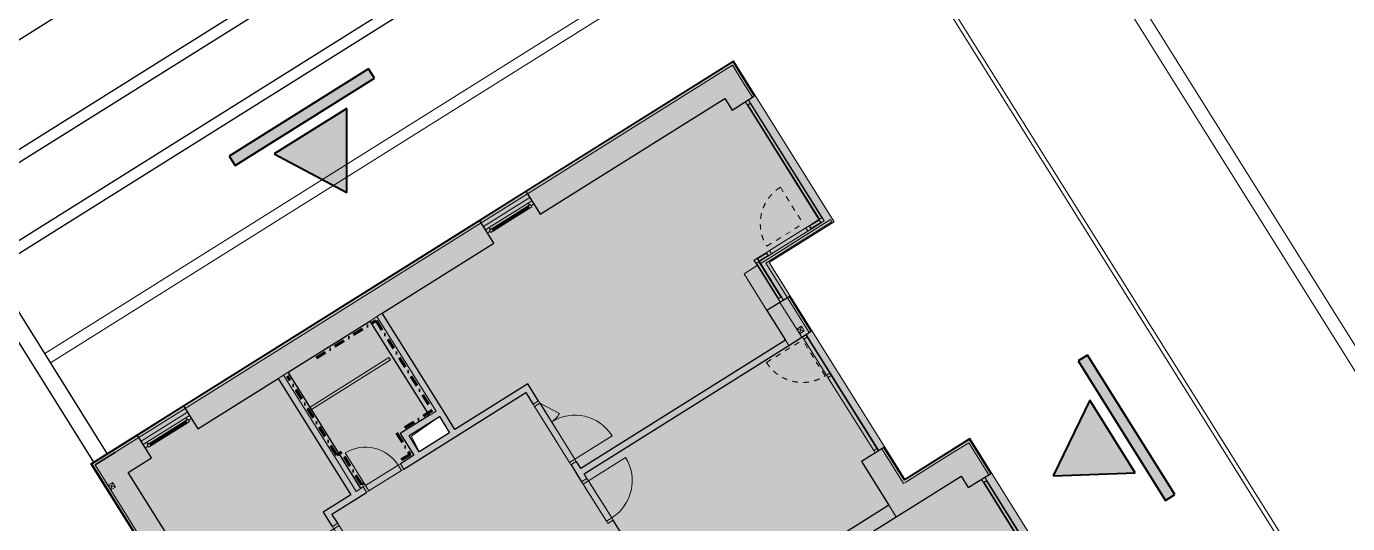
# Model space of a CAD drawing. Header units: millimetres. Extents: x -10647 to 220459, y -5491 to 72638.
# Drawn here: x 146803 to 170923, y 34252 to 43317 of the extents above; entities that cross this region are included whole.
import ezdxf

# ---------------------------------------------------------------- set-up
doc = ezdxf.new("R2010")
doc.units = ezdxf.units.MM
for name, pattern in [('HA_Dash_2mm-S1mm', [200, 100, -100]), ('HA_DashDot_2_2mm-S0_6mm', [1650, 750, -450, 0, -450]), ('HA_DashDot_4mm-S1mm', [400, 200, -100, 0, -100])]:
    doc.linetypes.add(name, pattern=pattern)
for name, color, linetype, lineweight in [('A-DETL-____-THIN', 9, 'Continuous', 9), ('A-DETL-____-WIDE', 9, 'Continuous', 40), ('A-DETL-GENF-OTLN', 9, 'Continuous', 9), ('A-DOOR-____-MCUT', 9, 'HA_DashDot_2_2mm-S0_6mm', 9), ('A-DOOR-____-OTLN', 9, 'Continuous', 9), ('A-DOOR-FRAM-MCUT', 9, 'Continuous', 9), ('A-FLOR-____-OTLN', 9, 'Continuous', 9), ('A-GENM-____-OTLN', 9, 'Continuous', 9), ('A-GLAZ-____-MCUT', 9, 'Continuous', 5), ('A-GLAZ-____-OTLN', 9, 'Continuous', 5), ('A-GLAZ-CURT-MCUT', 9, 'Continuous', 5), ('A-GLAZ-CURT-OTLN', 9, 'Continuous', 5), ('A-GLAZ-CWMG-MCUT', 9, 'Continuous', 5), ('A-GLAZ-CWMG-OTLN', 9, 'Continuous', 5), ('A-WALL-____-MCUT', 9, 'Continuous', 25), ('A-WALL-____-OTLN', 9, 'Continuous', 9), ('I-WALL-____-MCUT', 9, 'Continuous', 25), ('I-WALL-____-OTLN', 9, 'Continuous', 9), ('M-HVAC-DUCT-OTLN', 9, 'Continuous', 9)]:
    doc.layers.add(name, color=color, linetype=linetype, lineweight=lineweight)

# ---------------------------------------------------------------- blocks, each defined once
blk = doc.blocks.new('HA_DR_Single_Swing_Solid - In_BJ_700x2100-2040353-schema POHLEDU D_130_6300')
at = {"layer": 'A-DOOR-____-MCUT'}
for p, q in [((-350, 57.5), (350, 57.5)), ((-350, -57.5), (350, -57.5))]:
    blk.add_line(p, q, dxfattribs=at)
at = {"layer": 'A-DOOR-____-OTLN', "lineweight": 5}
blk.add_line((350, -757.5), (350, -57.5), dxfattribs=at)
blk.add_arc((350, -57.5), 700, 180, 270, dxfattribs=at)
at = {"layer": 'A-DOOR-FRAM-MCUT'}
for p, q in [((-350, 57.5), (-400, 57.5)), ((-400, 57.5), (-400, -57.5)), ((-350, -57.5), (-350, 57.5)), ((400, 57.5), (350, 57.5)), ((350, 57.5), (350, -57.5)), ((400, -57.5), (400, 57.5)), ((-400, -57.5), (-350, -57.5)), ((350, -57.5), (400, -57.5))]:
    blk.add_line(p, q, dxfattribs=at)
blk = doc.blocks.new('HA_DR_Double_Swing_Solid - In_BJ_1200x2100_800-1662813-schema POHLEDU D_130_6300')
at = {"layer": 'A-DOOR-____-MCUT'}
for p, q in [((-600, 57.5), (600, 57.5)), ((-600, -57.5), (600, -57.5))]:
    blk.add_line(p, q, dxfattribs=at)
at = {"layer": 'A-DOOR-____-OTLN', "lineweight": 5}
for p, q in [((600, 857.5), (600, 57.5)), ((-253.6, 257.5), (-600, 57.5))]:
    blk.add_line(p, q, dxfattribs=at)
for centre, radius, start, end in [((600, 57.5), 800, 90, 180), ((-600, 57.5), 400, 360, 30)]:
    blk.add_arc(centre, radius, start, end, dxfattribs=at)
at = {"layer": 'A-DOOR-FRAM-MCUT'}
for p, q in [((-650, -57.5), (-650, 57.5)), ((-650, 57.5), (-600, 57.5)), ((-600, 57.5), (-600, -57.5)), ((600, 57.5), (650, 57.5)), ((600, -57.5), (600, 57.5)), ((650, 57.5), (650, -57.5)), ((-600, -57.5), (-650, -57.5)), ((650, -57.5), (600, -57.5))]:
    blk.add_line(p, q, dxfattribs=at)
blk = doc.blocks.new('HA_WD_SinglePanel - 1000x2400-1662822-schema POHLEDU D_130_6300')
at = {"layer": 'A-GLAZ-____-MCUT'}
for p, q in [((-420, 70), (-500, 70)), ((-500, 0), (-440, 0)), ((-440, -25), (-440, 25)), ((-440, 25), (-390, 25)), ((-420, 25), (-420, 70)), ((-390, 25), (-390, -25)), ((390, 5), (-390, 5)), ((390, -25), (390, 25)), ((390, 25), (440, 25)), ((500, 70), (420, 70)), ((420, 70), (420, 25)), ((440, 25), (440, -25)), ((440, 0), (500, 0)), ((-390, -25), (-440, -25)), ((390, -5), (-390, -5)), ((440, -25), (390, -25))]:
    blk.add_line(p, q, dxfattribs=at)
at = {"layer": 'A-GLAZ-____-OTLN'}
for p, q in [((440, 25), (-440, 25)), ((-440, -25), (-440, 25)), ((420, 70), (-420, 70)), ((390, 25), (-390, 25)), ((440, 25), (440, -25)), ((-440, -25), (440, -25)), ((390, -25), (-390, -25))]:
    blk.add_line(p, q, dxfattribs=at)
blk = doc.blocks.new('System Panel - Glazed_50mm_Offset50-1462710-schema POHLEDU D_130_6300')
at = {"layer": 'A-GLAZ-CURT-MCUT'}
for p, q in [((1232, 125), (-1232, 125)), ((-1232, 125), (-1232, 75)), ((-1232, 75), (1232, 75)), ((1232, 75), (1232, 125))]:
    blk.add_line(p, q, dxfattribs=at)
blk = doc.blocks.new('Rectangular Mullion - 70x70_Symetric_Offset0-1462708-schema POHLEDU D_130_6300')
at = {"layer": 'A-GLAZ-CWMG-OTLN'}
for p, q in [((-15683, 39795), (-16991, 41884)), ((-15623, 39832), (-16932, 41921))]:
    blk.add_line(p, q, dxfattribs=at)
blk = doc.blocks.new('Rectangular Mullion - 70x70_Symetric_Offset0-1395025-schema POHLEDU D_130_6300')
at = {"layer": 'A-GLAZ-CWMG-MCUT'}
for p, q in [((-70, -65), (0, -65)), ((-70, -135), (-70, -65)), ((0, -135), (-70, -135)), ((0, -65), (0, -135))]:
    blk.add_line(p, q, dxfattribs=at)
blk = doc.blocks.new('Rectangular Mullion - 70x70_Symetric_Offset0-1395026-schema POHLEDU D_130_6300')
at = {"layer": 'A-GLAZ-CWMG-MCUT'}
for p, q in [((0, -65), (-70, -65)), ((-70, -65), (-70, -135)), ((-70, -135), (0, -135)), ((0, -135), (0, -65))]:
    blk.add_line(p, q, dxfattribs=at)
blk = doc.blocks.new('System Panel - Glazed_50mm_Offset50-1502159-schema POHLEDU D_130_6300')
at = {"layer": 'A-GLAZ-CURT-MCUT'}
for p, q in [((107.5, 125), (-107.5, 125)), ((-107.5, 125), (-107.5, 75)), ((-107.5, 75), (107.5, 75)), ((107.5, 75), (107.5, 125))]:
    blk.add_line(p, q, dxfattribs=at)
blk = doc.blocks.new('Rectangular Mullion - 70x70_Symetric_Offset0-1505272-schema POHLEDU D_130_6300')
at = {"layer": 'A-GLAZ-CWMG-OTLN'}
for p, q in [((-15865, 39680), (-15683, 39795)), ((-15828, 39621), (-15646, 39735))]:
    blk.add_line(p, q, dxfattribs=at)
blk = doc.blocks.new('Rectangular Mullion - 70x70_Symetric_Offset0-1501645-schema POHLEDU D_130_6300')
at = {"layer": 'A-GLAZ-CWMG-MCUT'}
for p, q in [((-70, -65), (0, -65)), ((-70, -135), (-70, -65)), ((0, -135), (-70, -135)), ((0, -65), (0, -135))]:
    blk.add_line(p, q, dxfattribs=at)
blk = doc.blocks.new('Rectangular Mullion - 70x70_Symetric_Offset0-1501646-schema POHLEDU D_130_6300')
at = {"layer": 'A-GLAZ-CWMG-MCUT'}
for p, q in [((0, -65), (-70, -65)), ((-70, -65), (-70, -135)), ((-70, -135), (0, -135)), ((0, -135), (0, -65))]:
    blk.add_line(p, q, dxfattribs=at)
blk = doc.blocks.new('System Panel - Glazed_50mm_Offset50-1462713-schema POHLEDU D_130_6300')
at = {"layer": 'A-GLAZ-CURT-MCUT'}
for p, q in [((380, 125), (-380, 125)), ((-380, 125), (-380, 75)), ((-380, 75), (380, 75)), ((380, 75), (380, 125))]:
    blk.add_line(p, q, dxfattribs=at)
blk = doc.blocks.new('Rectangular Mullion - 70x70_Symetric_Offset0-1462711-schema POHLEDU D_130_6300')
at = {"layer": 'A-GLAZ-CWMG-OTLN'}
for p, q in [((-16429, 38348), (-16832, 38992)), ((-16369, 38385), (-16773, 39029))]:
    blk.add_line(p, q, dxfattribs=at)
blk = doc.blocks.new('System Panel - Glazed_50mm_Offset50-2022182-schema POHLEDU D_130_6300')
at = {"layer": 'A-GLAZ-CURT-MCUT'}
for p, q in [((1197.5, 125), (-1197.5, 125)), ((-1197.5, 125), (-1197.5, 75)), ((-1197.5, 75), (1197.5, 75)), ((1197.5, 75), (1197.5, 125))]:
    blk.add_line(p, q, dxfattribs=at)
blk = doc.blocks.new('Rectangular Mullion - 70x70_Symetric_Offset0-2022180-schema POHLEDU D_130_6300')
at = {"layer": 'A-GLAZ-CWMG-OTLN'}
for p, q in [((-11408, 32970), (-12679, 34999)), ((-11349, 33007), (-12619, 35036))]:
    blk.add_line(p, q, dxfattribs=at)
blk = doc.blocks.new('HA_GM_Shaft_Rectangle - Default-2055997-schema POHLEDU D_130_6300')
at = {"layer": 'A-DETL-GENF-OTLN'}
for p, q in [((35, -35), (655, 0)), ((0, -350), (35, -35))]:
    blk.add_line(p, q, dxfattribs=at)
at = {"layer": 'A-GENM-____-OTLN'}
for p, q in [((0, -350), (0, 0)), ((0, 0), (655, 0)), ((655, 0), (655, -350)), ((655, -350), (0, -350))]:
    blk.add_line(p, q, dxfattribs=at)
blk = doc.blocks.new('HA_DR_Single_Swing_Solid - In_BJ_800x2100-2040331-schema POHLEDU D_130_6300')
at = {"layer": 'A-DOOR-____-MCUT'}
for p, q in [((-400, 57.5), (400, 57.5)), ((-400, -57.5), (400, -57.5))]:
    blk.add_line(p, q, dxfattribs=at)
at = {"layer": 'A-DOOR-____-OTLN', "lineweight": 5}
blk.add_line((400, -857.5), (400, -57.5), dxfattribs=at)
blk.add_arc((400, -57.5), 800, 180, 270, dxfattribs=at)
at = {"layer": 'A-DOOR-FRAM-MCUT'}
for p, q in [((-400, 57.5), (-450, 57.5)), ((-450, 57.5), (-450, -57.5)), ((-400, -57.5), (-400, 57.5)), ((450, 57.5), (400, 57.5)), ((400, 57.5), (400, -57.5)), ((450, -57.5), (450, 57.5)), ((-450, -57.5), (-400, -57.5)), ((400, -57.5), (450, -57.5))]:
    blk.add_line(p, q, dxfattribs=at)
blk = doc.blocks.new('Systémový panel - Sklo-1501127-schema POHLEDU D_130_6300')
at = {"layer": 'A-GLAZ-CURT-MCUT'}
for p, q in [((787.5, 0), (-787.5, 0)), ((-787.5, 0), (-787.5, -70)), ((787.5, -70), (787.5, 0)), ((-787.5, -70), (787.5, -70))]:
    blk.add_line(p, q, dxfattribs=at)
blk = doc.blocks.new('Obdélníková příčel - 50x70mm EXT-1501128-schema POHLEDU D_130_6300')
at = {"layer": 'A-GLAZ-CWMG-MCUT'}
for p, q in [((-50, 70), (0, 70)), ((-50, 0), (-50, 70)), ((0, 70), (0, 0)), ((0, 0), (-50, 0))]:
    blk.add_line(p, q, dxfattribs=at)
blk = doc.blocks.new('Obdélníková příčel - 50x70mm EXT-1501129-schema POHLEDU D_130_6300')
at = {"layer": 'A-GLAZ-CWMG-MCUT'}
for p, q in [((0, 70), (-50, 70)), ((-50, 70), (-50, 0)), ((0, 0), (0, 70)), ((-50, 0), (0, 0))]:
    blk.add_line(p, q, dxfattribs=at)
blk = doc.blocks.new('ABMV_CW_Single_Swing_Generic - Ex_Glass_SKLOPNE-1536050-schema POHLEDU D_130_6300')
at = {"layer": 'A-DOOR-____-OTLN', "linetype": 'HA_Dash_2mm-S1mm', "lineweight": 5}
for p in [(387.5, 805), (-387.5, 30)]:
    blk.add_line(p, (387.5, 30), dxfattribs=at)
blk.add_arc((387.5, 30), 775, 90, 180, dxfattribs=at)
blk = doc.blocks.new('Obdélníková příčel - 50x70mm EXT-1501125-schema POHLEDU D_130_6300')
at = {"layer": 'A-GLAZ-CWMG-OTLN'}
for p, q in [((-15899, 37653), (-15488, 36996)), ((-15958, 37616), (-15547, 36959))]:
    blk.add_line(p, q, dxfattribs=at)
blk = doc.blocks.new('Obdélníková příčel - 50x70mm EXT-1501126-schema POHLEDU D_130_6300')
at = {"layer": 'A-GLAZ-CWMG-MCUT'}
for p, q in [((-25, 70), (25, 70)), ((-25, 0), (-25, 70)), ((25, 70), (25, 0)), ((25, 0), (-25, 0))]:
    blk.add_line(p, q, dxfattribs=at)
blk = doc.blocks.new('System Panel - Glazed_50mm_Offset50-1502124-schema POHLEDU D_130_6300')
at = {"layer": 'A-GLAZ-CURT-MCUT'}
for p, q in [((97.5, 125), (-97.5, 125)), ((-97.5, 125), (-97.5, 75)), ((-97.5, 75), (97.5, 75)), ((97.5, 75), (97.5, 125))]:
    blk.add_line(p, q, dxfattribs=at)
blk = doc.blocks.new('Rectangular Mullion - 70x70_Symetric_Offset0-1505059-schema POHLEDU D_130_6300')
at = {"layer": 'A-GLAZ-CWMG-OTLN'}
for p, q in [((-16810, 39089), (-16645, 39192)), ((-16773, 39029), (-16607, 39133))]:
    blk.add_line(p, q, dxfattribs=at)
blk = doc.blocks.new('Rectangular Mullion - 70x70_Symetric_Offset0-1501643-schema POHLEDU D_130_6300')
at = {"layer": 'A-GLAZ-CWMG-MCUT'}
for p, q in [((-35, -65), (35, -65)), ((-35, -135), (-35, -65)), ((35, -135), (-35, -135)), ((35, -65), (35, -135))]:
    blk.add_line(p, q, dxfattribs=at)
blk = doc.blocks.new('ABMV_CW_Single_Swing_Generic - Ex_Glass_SKLOPNE-1536052-schema POHLEDU D_130_6300')
at = {"layer": 'A-DOOR-____-OTLN', "linetype": 'HA_Dash_2mm-S1mm', "lineweight": 5}
for p in [(390, 810), (-390, 30)]:
    blk.add_line(p, (390, 30), dxfattribs=at)
blk.add_arc((390, 30), 780, 90, 180, dxfattribs=at)
blk = doc.blocks.new('Rectangular Mullion - 70x70_Symetric_Offset0-1502155-schema POHLEDU D_130_6300')
at = {"layer": 'A-GLAZ-CWMG-OTLN'}
for p, q in [((-16585, 39229), (-15924, 39643)), ((-16548, 39170), (-15887, 39584))]:
    blk.add_line(p, q, dxfattribs=at)
blk = doc.blocks.new('HA_GM_Tiling_LineBased - Generic Tiles-1982633-schema POHLEDU D_130_6300')
at = {"layer": 'A-GENM-____-OTLN', "linetype": 'HA_DashDot_4mm-S1mm', "lineweight": 80}
blk.add_line((-50, -50), (0, -50), dxfattribs=at)
blk = doc.blocks.new('HA_GM_Tiling_LineBased - Generic Tiles-1981519-schema POHLEDU D_130_6300')
at = {"layer": 'A-GENM-____-OTLN', "linetype": 'HA_DashDot_4mm-S1mm', "lineweight": 80}
blk.add_line((50, -50), (1750, -50), dxfattribs=at)
blk = doc.blocks.new('HA_GM_Tiling_LineBased - Generic Tiles-1682384-schema POHLEDU D_130_6300')
at = {"layer": 'A-GENM-____-OTLN', "linetype": 'HA_DashDot_4mm-S1mm', "lineweight": 80}
blk.add_line((50, -50), (1335, -50), dxfattribs=at)
blk = doc.blocks.new('HA_GM_Tiling_LineBased - Generic Tiles-1682385-schema POHLEDU D_130_6300')
at = {"layer": 'A-GENM-____-OTLN', "linetype": 'HA_DashDot_4mm-S1mm', "lineweight": 80}
blk.add_line((50, -50), (1985, -50), dxfattribs=at)
blk = doc.blocks.new('HA_GM_Tiling_LineBased - Generic Tiles-1682386-schema POHLEDU D_130_6300')
at = {"layer": 'A-GENM-____-OTLN', "linetype": 'HA_DashDot_4mm-S1mm', "lineweight": 80}
blk.add_line((50, -50), (820, -50), dxfattribs=at)
blk = doc.blocks.new('HA_GM_Tiling_LineBased - Generic Tiles-1682387-schema POHLEDU D_130_6300')
at = {"layer": 'A-GENM-____-OTLN', "linetype": 'HA_DashDot_4mm-S1mm', "lineweight": 80}
blk.add_line((-50, -50), (415, -50), dxfattribs=at)
blk = doc.blocks.new('HA_GM_Tiling_LineBased - Generic Tiles-1682388-schema POHLEDU D_130_6300')
at = {"layer": 'A-GENM-____-OTLN', "linetype": 'HA_DashDot_4mm-S1mm', "lineweight": 80}
blk.add_line((50, -50), (240, -50), dxfattribs=at)
blk = doc.blocks.new('HA_GM_Tiling_LineBased - Generic Tiles-1981531-schema POHLEDU D_130_6300')
at = {"layer": 'A-GENM-____-OTLN', "linetype": 'HA_DashDot_4mm-S1mm', "lineweight": 80}
blk.add_line((50, -50), (750, -50), dxfattribs=at)
blk = doc.blocks.new('HA_GM_Tiling_LineBased - Generic Tiles-1981518-schema POHLEDU D_130_6300')
at = {"layer": 'A-GENM-____-OTLN', "linetype": 'HA_DashDot_4mm-S1mm', "lineweight": 80}
blk.add_line((-50, -50), (50, -50), dxfattribs=at)
blk = doc.blocks.new('185-01_OBJEKT C_Central_rvt-5-schema POHLEDU D_130_6300')
at = {"layer": 'A-FLOR-____-OTLN'}
for p, q in [((-20962, 40199), (-21810, 39668)), ((-16328, 38328), (-16768, 39032)), ((-14590, 35582), (-15917, 37701)), ((-27213, 36284), (-28060, 35753)), ((-12656, 35094), (-12652, 35097)), ((-12652, 35097), (-12652, 35098))]:
    blk.add_line(p, q, dxfattribs=at)
at = {"layer": 'A-WALL-____-MCUT'}
for p, q in [((-17287, 42648), (-21029, 40305)), ((-17249, 42672), (-17287, 42648)), ((-16859, 42049), (-17249, 42672)), ((-20771, 39893), (-17403, 42004)), ((-17403, 42004), (-17270, 41792)), ((-17270, 41792), (-16897, 42025)), ((-16897, 42025), (-16859, 42049)), ((-21029, 40305), (-21005, 40266)), ((-21005, 40266), (-20771, 39893)), ((-21876, 39774), (-27279, 36390)), ((-21852, 39736), (-21876, 39774)), ((-21619, 39363), (-21852, 39736)), ((-23657, 38086), (-21619, 39363)), ((-16260, 38371), (-16396, 38286)), ((-16222, 38395), (-16260, 38371)), ((-15824, 37759), (-16222, 38395)), ((-25373, 37011), (-23882, 37945)), ((-15998, 37650), (-15862, 37735)), ((-15862, 37735), (-15824, 37759)), ((-27021, 35979), (-25555, 36897)), ((-27279, 36390), (-27255, 36352)), ((-27255, 36352), (-27021, 35979)), ((-28126, 35859), (-28961, 35336)), ((-28103, 35821), (-28126, 35859)), ((-27869, 35448), (-28103, 35821)), ((-12936, 35786), (-14122, 35043)), ((-12912, 35748), (-12936, 35786)), ((-12546, 35164), (-12912, 35748)), ((-28526, 35555), (-28899, 35322)), ((-28899, 35322), (-28526, 35555)), ((-14535, 35617), (-14908, 35383)), ((-14497, 35641), (-14535, 35617)), ((-14122, 35043), (-14497, 35641)), ((-28961, 35336), (-28937, 35298)), ((-28937, 35298), (-27536, 33061)), ((-28293, 35182), (-27869, 35448)), ((-14908, 35383), (-14409, 34586)), ((-27125, 33318), (-28293, 35182)), ((-13903, 34608), (-13090, 35118)), ((-13090, 35118), (-12958, 34907)), ((-12958, 34907), (-12585, 35140)), ((-12585, 35140), (-12546, 35164)), ((-14276, 34375), (-13903, 34608))]:
    blk.add_line(p, q, dxfattribs=at)
at = {"layer": 'A-WALL-____-MCUT', "lineweight": 9}
for p, q in [((-17263, 42610), (-21005, 40266)), ((-21005, 40266), (-17263, 42610)), ((-17030, 42237), (-17263, 42610)), ((-17263, 42610), (-17030, 42237)), ((-16897, 42025), (-17030, 42237)), ((-17030, 42237), (-16897, 42025)), ((-21852, 39736), (-27255, 36352)), ((-27255, 36352), (-21852, 39736)), ((-16260, 38371), (-15862, 37735)), ((-15862, 37735), (-16260, 38371)), ((-15998, 37650), (-16396, 38286)), ((-16396, 38286), (-15998, 37650)), ((-23754, 38025), (-23882, 37945)), ((-23657, 38086), (-23754, 38025)), ((-23754, 38025), (-22674, 36300)), ((-22674, 36300), (-23754, 38025)), ((-16235, 37502), (-16296, 37599)), ((-25458, 36958), (-25555, 36897)), ((-25373, 37011), (-25458, 36958)), ((-24463, 35369), (-25458, 36958)), ((-25458, 36958), (-24463, 35369)), ((-22801, 36221), (-22674, 36300)), ((-28103, 35821), (-28526, 35555)), ((-28526, 35555), (-28103, 35821)), ((-12950, 35724), (-13323, 35491)), ((-13323, 35491), (-12950, 35724)), ((-12585, 35140), (-12950, 35724)), ((-12950, 35724), (-12585, 35140)), ((-14137, 34981), (-14535, 35617)), ((-14535, 35617), (-14137, 34981)), ((-13323, 35491), (-14099, 35005)), ((-14099, 35005), (-13323, 35491)), ((-28899, 35322), (-27498, 33084)), ((-27498, 33084), (-28899, 35322)), ((-24131, 34839), (-24463, 35369)), ((-24463, 35369), (-24131, 34839)), ((-14137, 34981), (-14099, 35005)), ((-24131, 34839), (-24046, 34892)), ((-14276, 34375), (-14409, 34586))]:
    blk.add_line(p, q, dxfattribs=at)
at = {"layer": 'A-WALL-____-OTLN'}
for p, q in [((-21876, 39774), (-21029, 40305)), ((-21810, 39668), (-20962, 40199)), ((-16679, 39040), (-15474, 39796)), ((-15450, 39757), (-16656, 39002)), ((-15450, 39757), (-15474, 39796)), ((-17052, 38807), (-16811, 38958)), ((-16751, 38995), (-16679, 39040)), ((-16656, 39002), (-16260, 38371)), ((-16633, 38137), (-17052, 38807)), ((-28126, 35859), (-27279, 36390)), ((-28060, 35753), (-27213, 36284)), ((-12584, 35139), (-12652, 35097)), ((-12652, 35097), (-12652, 35098)), ((-12585, 35140), (-12584, 35139))]:
    blk.add_line(p, q, dxfattribs=at)
at = {"layer": 'I-WALL-____-MCUT'}
for p, q in [((-16396, 38286), (-16633, 38137)), ((-16633, 38137), (-16296, 37599)), ((-23882, 37945), (-22801, 36221)), ((-22577, 36361), (-23657, 38086)), ((-16235, 37502), (-15998, 37650)), ((-16296, 37599), (-20033, 35258)), ((-19972, 35161), (-16235, 37502)), ((-24378, 35422), (-25373, 37011)), ((-25555, 36897), (-24228, 34778)), ((-20999, 36801), (-22330, 35967)), ((-20938, 36703), (-20999, 36801)), ((-20803, 36487), (-20938, 36703)), ((-23265, 35246), (-21036, 36642)), ((-21036, 36642), (-20900, 36426)), ((-22801, 36221), (-23229, 35953)), ((-23168, 35855), (-22613, 36203)), ((-22613, 36203), (-22427, 35906)), ((-22516, 36264), (-22577, 36361)), ((-22330, 35967), (-22516, 36264)), ((-23229, 35953), (-23327, 35892)), ((-23327, 35892), (-23080, 35498)), ((-22982, 35559), (-23168, 35855)), ((-22427, 35906), (-22982, 35559)), ((-23080, 35498), (-23326, 35344)), ((-24046, 34892), (-24378, 35422)), ((-20210, 35324), (-20017, 35015)), ((-20033, 35258), (-20113, 35385)), ((-19919, 35076), (-19972, 35161)), ((-24228, 34778), (-24635, 34523)), ((-24574, 34426), (-23943, 34821)), ((-24004, 34919), (-24046, 34892)), ((-24635, 34523), (-24733, 34462)), ((-14409, 34586), (-18146, 32246)), ((-24733, 34462), (-24568, 34200)), ((-24470, 34261), (-24574, 34426)), ((-18146, 32246), (-19441, 34313)), ((-19285, 31237), (-14276, 34375))]:
    blk.add_line(p, q, dxfattribs=at)
at = {"layer": 'I-WALL-____-OTLN'}
for p, q in [((-24975, 36375), (-23534, 37278)), ((-23508, 37236), (-24948, 36333)), ((-23534, 37278), (-23508, 37236)), ((-20776, 36445), (-20139, 35428)), ((-20237, 35367), (-20874, 36384)), ((-19893, 35034), (-19468, 34356)), ((-19565, 34295), (-19990, 34973))]:
    blk.add_line(p, q, dxfattribs=at)
at = {"layer": 'M-HVAC-DUCT-OTLN', "lineweight": 5}
for p, q in [((-16090, 37799), (-16005, 37852)), ((-15952, 37767), (-16090, 37799)), ((-16037, 37714), (-16090, 37799)), ((-16037, 37714), (-16005, 37852)), ((-15952, 37767), (-16037, 37714)), ((-16005, 37852), (-15952, 37767)), ((-28664, 34950), (-28579, 35003)), ((-28611, 34865), (-28579, 35003)), ((-28579, 35003), (-28526, 34918)), ((-28526, 34918), (-28664, 34950)), ((-28611, 34865), (-28664, 34950)), ((-28526, 34918), (-28611, 34865))]:
    blk.add_line(p, q, dxfattribs=at)
at = {"layer": 'A-DOOR-____-OTLN', "lineweight": 9}
for name, p, rotation in [('ABMV_CW_Single_Swing_Generic - Ex_Glass_SKLOPNE-1536052-schema POHLEDU D_130_6300', (-16289, 39491), 32.06124947745543), ('ABMV_CW_Single_Swing_Generic - Ex_Glass_SKLOPNE-1536050-schema POHLEDU D_130_6300', (-15753, 37288), 122.0612494774548), ('HA_DR_Double_Swing_Solid - In_BJ_1200x2100_800-1662813-schema POHLEDU D_130_6300', (-20507, 35906), 302.0612494774555), ('HA_DR_Single_Swing_Solid - In_BJ_700x2100-2040353-schema POHLEDU D_130_6300', (-23634, 35083), 212.0612494774556), ('HA_DR_Single_Swing_Solid - In_BJ_800x2100-2040331-schema POHLEDU D_130_6300', (-19729, 34664), 122.0612494774555), ('HA_DR_Single_Swing_Solid - In_BJ_800x2100-2040331-schema POHLEDU D_130_6300', (-24280, 33849), 302.0612494774555)]:
    blk.add_blockref(name, p, dxfattribs=dict(at, rotation=rotation))
at = {"layer": 'A-GENM-____-OTLN', "lineweight": 9}
for name, p, rotation in [('HA_GM_Tiling_LineBased - Generic Tiles-1682384-schema POHLEDU D_130_6300', (-24928, 37290), 32.06124947745583), ('HA_GM_Tiling_LineBased - Generic Tiles-1682385-schema POHLEDU D_130_6300', (-23754, 38025), 302.0612494774557), ('HA_GM_Tiling_LineBased - Generic Tiles-1981519-schema POHLEDU D_130_6300', (-24502, 35433), 122.0612494774557), ('HA_GM_Tiling_LineBased - Generic Tiles-1682386-schema POHLEDU D_130_6300', (-22674, 36300), 212.0612494774558), ('HA_GM_Shaft_Rectangle - Default-2055997-schema POHLEDU D_130_6300', (-23168, 35855), 32.06124947745543), ('HA_GM_Tiling_LineBased - Generic Tiles-1682387-schema POHLEDU D_130_6300', (-23327, 35892), 302.0612494774557), ('HA_GM_Tiling_LineBased - Generic Tiles-1981518-schema POHLEDU D_130_6300', (-24418, 35486), 212.0612494774558), ('HA_GM_Tiling_LineBased - Generic Tiles-1981531-schema POHLEDU D_130_6300', (-24046, 34892), 122.0612494774557), ('HA_GM_Tiling_LineBased - Generic Tiles-1682388-schema POHLEDU D_130_6300', (-23080, 35498), 212.0612494774558), ('HA_GM_Tiling_LineBased - Generic Tiles-1982633-schema POHLEDU D_130_6300', (-24004, 34919), 212.0612494774558)]:
    blk.add_blockref(name, p, dxfattribs=dict(at, rotation=rotation))
at = {"layer": 'A-GLAZ-____-OTLN', "lineweight": 9, "rotation": 32.06124947745575}
for p in [(-21312, 39815), (-27562, 35900)]:
    blk.add_blockref('HA_WD_SinglePanel - 1000x2400-1662822-schema POHLEDU D_130_6300', p, dxfattribs=at)
at = {"layer": 'A-GLAZ-CURT-OTLN', "lineweight": 9}
for name, p, rotation in [('System Panel - Glazed_50mm_Offset50-1462710-schema POHLEDU D_130_6300', (-16392, 40805), 302.0612494774553), ('System Panel - Glazed_50mm_Offset50-1502159-schema POHLEDU D_130_6300', (-15808, 39793), 212.0612494774554), ('System Panel - Glazed_50mm_Offset50-1502124-schema POHLEDU D_130_6300', (-16762, 39195), 212.0612494774554), ('System Panel - Glazed_50mm_Offset50-1462713-schema POHLEDU D_130_6300', (-16685, 38636), 302.0612494774554), ('Systémový panel - Sklo-1501127-schema POHLEDU D_130_6300', (-15102, 36249), 122.0612494774548), ('System Panel - Glazed_50mm_Offset50-2022182-schema POHLEDU D_130_6300', (-12098, 33949), 302.0612494774555)]:
    blk.add_blockref(name, p, dxfattribs=dict(at, rotation=rotation))
at = {"layer": 'A-GLAZ-CWMG-OTLN', "lineweight": 9}
for name, p, rotation in [('Rectangular Mullion - 70x70_Symetric_Offset0-1395026-schema POHLEDU D_130_6300', (-17083, 41908), 122.0612494774553), ('Rectangular Mullion - 70x70_Symetric_Offset0-1501646-schema POHLEDU D_130_6300', (-15658, 39887), 32.06124947745543), ('Rectangular Mullion - 70x70_Symetric_Offset0-1395026-schema POHLEDU D_130_6300', (-16924, 39017), 122.0612494774554), ('Obdélníková příčel - 50x70mm EXT-1501129-schema POHLEDU D_130_6300', (-14658, 35540), 302.0612494774548), ('Rectangular Mullion - 70x70_Symetric_Offset0-1395026-schema POHLEDU D_130_6300', (-12771, 35024), 122.0612494774555)]:
    blk.add_blockref(name, p, dxfattribs=dict(at, rotation=rotation))
for name in ['Rectangular Mullion - 70x70_Symetric_Offset0-1462708-schema POHLEDU D_130_6300', 'Rectangular Mullion - 70x70_Symetric_Offset0-1502155-schema POHLEDU D_130_6300', 'Rectangular Mullion - 70x70_Symetric_Offset0-1505272-schema POHLEDU D_130_6300', 'Rectangular Mullion - 70x70_Symetric_Offset0-1505059-schema POHLEDU D_130_6300', 'Rectangular Mullion - 70x70_Symetric_Offset0-1462711-schema POHLEDU D_130_6300', 'Obdélníková příčel - 50x70mm EXT-1501125-schema POHLEDU D_130_6300', 'Rectangular Mullion - 70x70_Symetric_Offset0-2022180-schema POHLEDU D_130_6300']:
    blk.add_blockref(name, (0, 0), dxfattribs=at)
at = {"layer": 'A-GLAZ-CWMG-OTLN', "lineweight": 9, "extrusion": (0, 0, -1)}
for name, p, rotation in [('Rectangular Mullion - 70x70_Symetric_Offset0-1395025-schema POHLEDU D_130_6300', (15701, 39701), 237.9387505225447), ('Rectangular Mullion - 70x70_Symetric_Offset0-1501643-schema POHLEDU D_130_6300', (15929, 39717), 327.9387505225446), ('Rectangular Mullion - 70x70_Symetric_Offset0-1501645-schema POHLEDU D_130_6300', (16904, 39107), 327.9387505225446), ('Rectangular Mullion - 70x70_Symetric_Offset0-1501643-schema POHLEDU D_130_6300', (16649, 39266), 327.9387505225446), ('Rectangular Mullion - 70x70_Symetric_Offset0-1395025-schema POHLEDU D_130_6300', (16446, 38254), 237.9387505225446), ('Obdélníková příčel - 50x70mm EXT-1501128-schema POHLEDU D_130_6300', (15985, 37658), 57.93875052254517), ('Obdélníková příčel - 50x70mm EXT-1501126-schema POHLEDU D_130_6300', (15534, 36938), 57.93875052254517)]:
    blk.add_blockref(name, p, dxfattribs=dict(at, rotation=rotation))

msp = doc.modelspace()

# ---------------------------------------------------------------- hatches: boundary and pattern name
at = {"layer": 'A-DETL-GENF-OTLN'}
h = msp.add_hatch(color=7, dxfattribs=at)
h.paths.add_polyline_path([(159864, 16357), (170412, 22971), (164661, 32153), (165848, 32896), (164020, 35804), (162838, 35064), (160364, 39013), (161551, 39756), (159707, 42690), (147977, 35336), (159836, 16402)])
h.paths.add_polyline_path([(164472, 19833), (164238, 20206), (164747, 20525), (164980, 20152), (164763, 20015)])
h.paths.add_polyline_path([(164177, 20303), (163945, 20683), (164450, 20999), (164686, 20622), (164197, 20316)])
h.paths.add_polyline_path([(161086, 24437), (161051, 24493), (161560, 24812), (161595, 24756), (161153, 24479)])
h.paths.add_polyline_path([(160990, 24591), (160754, 24968), (161263, 25286), (161499, 24909), (161020, 24609)])
h.paths.add_polyline_path([(157003, 26087), (156355, 27121), (156965, 27503), (157609, 26467), (157065, 26126)])
h.paths.add_polyline_path([(155198, 29836), (153398, 32709), (153619, 32847), (155417, 29973), (155203, 29839)])
h.paths.add_polyline_path([(157251, 30561), (157065, 30858), (157573, 31176), (157759, 30880), (157312, 30599)])
h.paths.add_polyline_path([(156932, 31070), (156747, 31366), (157340, 31738), (157526, 31441), (156952, 31082)])
h.paths.add_polyline_path([(156685, 31464), (156455, 31832), (157048, 32204), (157274, 31832), (156743, 31500)])
h.paths.add_polyline_path([(153973, 35559), (153787, 35855), (154342, 36203), (154528, 35906), (154446, 35855)])
h = msp.add_hatch(color=161, dxfattribs=at)
h.paths.add_polyline_path([(152653, 40289), (152653, 41822), (151327, 40992), (152409, 40418)])
h.paths.add_polyline_path([(150613, 40780), (153155, 42373), (153049, 42542), (150507, 40950)])
h = msp.add_hatch(color=161, dxfattribs=at)
h.paths.add_polyline_path([(167597, 34675), (167767, 34781), (166174, 37323), (166005, 37217), (167204, 35303)])
h.paths.add_polyline_path([(165547, 35123), (167047, 35177), (166216, 36502), (165599, 35230)])

# ---------------------------------------------------------------- linework, layer by layer
at = {"layer": 'A-DETL-____-THIN'}
for p, q in [((159711, 42693), (147974, 35341)), ((161551, 39756), (159711, 42693)), ((160364, 39013), (161551, 39756)), ((162838, 35064), (160364, 39013)), ((164024, 35807), (162838, 35064)), ((165848, 32896), (164024, 35807)), ((147974, 35341), (159864, 16357))]:
    msp.add_line(p, q, dxfattribs=at)
at = {"layer": 'A-DETL-____-WIDE'}
for p, q in [((153049, 42542), (150507, 40950)), ((153155, 42373), (153049, 42542)), ((150613, 40780), (153155, 42373)), ((152653, 41822), (151327, 40992)), ((152653, 40289), (152653, 41822)), ((150507, 40950), (150613, 40780)), ((151327, 40992), (152653, 40289)), ((166174, 37323), (166005, 37217)), ((166005, 37217), (167597, 34675)), ((167767, 34781), (166174, 37323)), ((166216, 36502), (165547, 35123)), ((167047, 35177), (166216, 36502)), ((165547, 35123), (167047, 35177)), ((167597, 34675), (167767, 34781))]:
    msp.add_line(p, q, dxfattribs=at)
at = {"layer": 'A-FLOR-____-OTLN'}
for p, q in [((173610, 27680), (163087, 44481)), ((155103, 39736), (155951, 40266)), ((148853, 35821), (149701, 36352)), ((148279, 35532), (148287, 35519)), ((148092, 35415), (148100, 35402)), ((164372, 35139), (164300, 35094))]:
    msp.add_line(p, q, dxfattribs=at)
at = {"layer": 'A-WALL-____-MCUT'}
for p, q in [((144431, 41675), (158987, 50792)), ((160024, 49437), (145333, 40235)), ((160131, 49267), (145439, 40065)), ((146076, 39048), (160856, 48305)), ((146183, 38879), (160962, 48136)), ((145828, 38880), (148025, 35373)), ((148279, 35532), (146183, 38879)), ((148025, 35373), (148279, 35532))]:
    msp.add_line(p, q, dxfattribs=at)
at = {"layer": 'A-WALL-____-OTLN'}
for p, q in [((147138, 37353), (161524, 46364)), ((161800, 46301), (147244, 37184)), ((177010, 27527), (165849, 45347)), ((166061, 45479), (177241, 27629)), ((163197, 44456), (174583, 26277)), ((148033, 35360), (148025, 35373)), ((148092, 35415), (148100, 35402))]:
    msp.add_line(p, q, dxfattribs=at)

# ---------------------------------------------------------------- block references
at = {"color": 50, "lineweight": 5}
msp.add_blockref('185-01_OBJEKT C_Central_rvt-5-schema POHLEDU D_130_6300', (176956, 0), dxfattribs=at)

doc.saveas('drawing.dxf')
